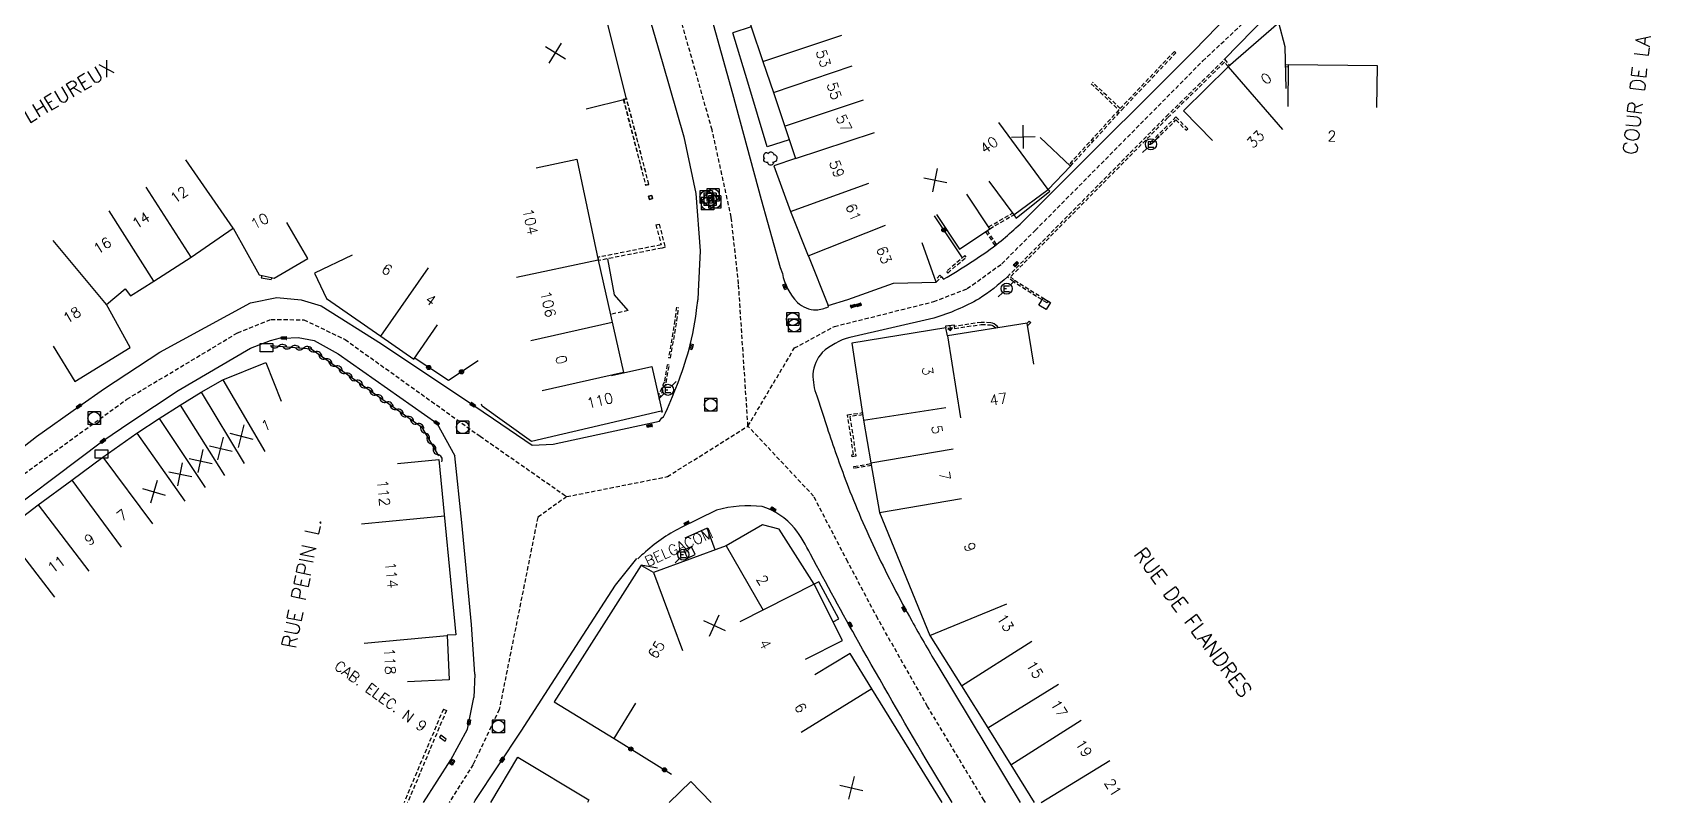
# Model space of a CAD drawing. Header units: millimetres. Extents: x 114000 to 115000, y 122000 to 123000.
# Drawn here: x 114135.5 to 114330.6, y 122000 to 122092.6 of the extents above; entities that cross this region are included whole.
import ezdxf
from ezdxf.enums import TextEntityAlignment as Align

# ---------------------------------------------------------------- set-up
doc = ezdxf.new("R2010")
doc.units = ezdxf.units.MM
doc.linetypes.add('DASHED', pattern=[0.75, 0.5, -0.25])
doc.layers.get('0').update_dxf_attribs({"linetype": 'CONTINUOUS'})
for name, color, linetype in [('W0001', 6, 'DASHED'), ('W0008', 7, 'CONTINUOUS'), ('W0100', 7, 'CONTINUOUS'), ('W0105', 7, 'CONTINUOUS'), ('W0112', 1, 'DASHED'), ('W0300', 7, 'CONTINUOUS'), ('W0310', 3, 'CONTINUOUS'), ('W0322', 7, 'CONTINUOUS'), ('W0334', 7, 'CONTINUOUS'), ('W0400', 7, 'CONTINUOUS'), ('W0420', 7, 'CONTINUOUS'), ('W0471', 7, 'CONTINUOUS'), ('W0984', 7, 'CONTINUOUS'), ('W0989', 7, 'CONTINUOUS'), ('W0991', 7, 'CONTINUOUS'), ('W1102', 7, 'CONTINUOUS'), ('W1471', 7, 'CONTINUOUS')]:
    doc.layers.add(name, color=color, linetype=linetype)
doc.styles.get("Standard").update_dxf_attribs({"font": 'romans.shx', "width": 0.85})

# ---------------------------------------------------------------- blocks, each defined once
blk = doc.blocks.new('T400')
for p, q in [((-0.15, 0.3), (0.15, 0.3)), ((-0.15, -0.25), (-0.15, 0.3)), ((-0.15, 0.15), (0.15, 0.15)), ((-0.15, 0), (0.15, 0)), ((0.15, 0.3), (0.15, -0.25)), ((-0.15, -0.15), (0.15, -0.15)), ((-0.15, -0.25), (-0.15, -0.3)), ((-0.15, -0.3), (0.15, -0.3)), ((0.15, -0.3), (0.15, -0.25))]:
    blk.add_line(p, q)
blk = doc.blocks.new('T471')
for p, q in [((-0.333334, 0.333334), (-0.333334, -0.333334)), ((-0.333334, 0.333334), (0.333334, 0.333334)), ((-0.333334, 0), (0, 0)), ((0.500001, 0.500001), (1.000002, 1.000002)), ((-0.500001, -0.500001), (-1.000002, -1.000002)), ((-0.333334, -0.333334), (0.333334, -0.333334))]:
    blk.add_line(p, q)
blk.add_ellipse((0, 0), major_axis=(0.471405, 0.471405), ratio=1, start_param=5.4977871438, end_param=11.780972451)
blk = doc.blocks.new('T420')
for p, q in [((0.75, 0.75), (-0.75, 0.75)), ((-0.75, 0.75), (-0.75, -0.75)), ((0.75, 0.75), (0.75, -0.75)), ((0.75, -0.75), (-0.75, -0.75))]:
    blk.add_line(p, q)
blk.add_ellipse((0, 0), major_axis=(-0.53, 0.53), ratio=1, start_param=3.926991, end_param=10.210176)
blk = doc.blocks.new('t112o')
at = {"color": 0, "linetype": 'Continuous'}
for p, q in [((-0.5, 0.5), (0.5, 0.5)), ((-0.5, -0.5), (-0.5, 0.5)), ((0.5, 0.5), (0.5, -0.5)), ((0.5, -0.5), (-0.5, -0.5))]:
    blk.add_line(p, q, dxfattribs=at)
blk = doc.blocks.new('t322o')
at = {"color": 0, "linetype": 'Continuous'}
for radius in [0.25, 0.15]:
    blk.add_circle((0, 0), radius, dxfattribs=at)
blk = doc.blocks.new('t991o')
at = {"color": 0, "linetype": 'Continuous'}
for p, q in [((-1, 1), (1, -1)), ((-1, -1), (1, 1))]:
    blk.add_line(p, q, dxfattribs=at)
blk = doc.blocks.new('T1471')
at = {"color": 0, "linetype": 'Continuous', "flags": 128}
blk.add_lwpolyline([(-0.75, -0.5), (-0.75, 0.5), (0.75, 0.5), (0.75, -0.5), (-0.75, -0.5)], dxfattribs=at)
blk = doc.blocks.new('t310o')
at = {"color": 0, "linetype": 'Continuous'}
for centre, start, end in [((-0.5, 0.38), 216.8699, 323.1304), ((0.5, -0.37), 36.8699, 143.1303)]:
    blk.add_arc(centre, 0.625, start, end, dxfattribs=at)
blk = doc.blocks.new('T300')
for p, q in [((-0.8, 0.51), (-0.86, 0.34)), ((-0.86, 0.34), (-0.86, 0.17)), ((-0.86, 0.17), (-0.74, 0.06)), ((-0.69, 0.63), (-0.8, 0.51)), ((-0.8, -0.06), (-0.74, 0.06)), ((-0.74, 0.06), (-0.69, 0.11)), ((-0.57, 0.69), (-0.69, 0.63)), ((-0.46, 0.69), (-0.57, 0.69)), ((-0.29, 0.63), (-0.46, 0.69)), ((-0.29, 0.63), (-0.17, 0.74)), ((-0.23, 0.57), (-0.29, 0.63)), ((-0.17, 0.74), (-0.06, 0.8)), ((-0.06, 0.8), (0.06, 0.8)), ((0.06, 0.8), (0.23, 0.74)), ((0.23, 0.74), (0.34, 0.63)), ((0.34, 0.63), (0.4, 0.51)), ((0.46, 0.46), (0.34, 0.46)), ((0.4, 0.51), (0.4, 0.46)), ((0.57, 0.4), (0.46, 0.46)), ((0.57, 0.4), (0.69, 0.29)), ((0.69, 0.29), (0.74, 0.17)), ((0.74, 0.06), (0.69, -0.17)), ((0.74, 0.17), (0.74, 0.06)), ((-0.8, -0.17), (-0.8, -0.06)), ((-0.8, -0.23), (-0.8, -0.17)), ((-0.74, -0.34), (-0.8, -0.23)), ((-0.69, -0.4), (-0.74, -0.34)), ((-0.51, -0.46), (-0.69, -0.4)), ((-0.4, -0.46), (-0.51, -0.46)), ((-0.4, -0.46), (-0.34, -0.46)), ((-0.34, -0.46), (-0.34, -0.4)), ((-0.34, -0.51), (-0.34, -0.46)), ((-0.29, -0.63), (-0.34, -0.51)), ((-0.17, -0.74), (-0.29, -0.63)), ((-0.06, -0.8), (-0.17, -0.74)), ((0.06, -0.8), (-0.06, -0.8)), ((0.17, -0.74), (0.06, -0.8)), ((0.23, -0.69), (0.17, -0.74)), ((0.29, -0.46), (0.23, -0.46)), ((0.29, -0.63), (0.23, -0.69)), ((0.46, -0.4), (0.29, -0.46)), ((0.34, -0.51), (0.29, -0.63)), ((0.34, -0.51), (0.34, -0.46)), ((0.57, -0.34), (0.46, -0.4)), ((0.63, -0.29), (0.57, -0.34)), ((0.69, -0.17), (0.63, -0.29))]:
    blk.add_line(p, q)

msp = doc.modelspace()

# ---------------------------------------------------------------- linework, layer by layer
at = {"layer": 'W0001'}
for p, q in [((114189.22, 122044.04), (114199.63, 122036.77)), ((114199.63, 122036.77), (114211.92, 122039.22))]:
    msp.add_line(p, q, dxfattribs=at)
for points in [[(114220.26, 122062.36), (114219.39, 122070.34), (114217.09, 122080.87), (114209.52, 122107.63), (114205.4, 122120.17), (114200.28, 122133.06), (114199.8, 122144.04), (114195.9, 122154.36), (114187.7, 122175.25), (114175.19, 122207), (114163.23, 122237.48), (114157.21, 122253.26)], [(114211.72, 122039.18), (114221.4, 122045.25), (114226.97, 122054.64), (114231.77, 122057.23), (114243.71, 122060.21), (114247.73, 122061.77), (114251.88, 122064.76), (114255.9, 122068.78), (114276.02, 122089.14), (114284.19, 122096.8), (114287.18, 122100.17), (114290.03, 122104.45), (114293.15, 122110.94), (114298.86, 122124.3), (114307.55, 122141.55), (114308.2, 122158.68), (114317.68, 122178.14), (114327.41, 122189.55), (114335.45, 122197.73)], [(114249.91, 122000), (114249.75, 122000.24), (114242.97, 122011.54), (114236.98, 122022.11), (114233.38, 122028.94), (114229.28, 122036.82), (114221.4, 122045.25), (114220.26, 122062.36)], [(114112.01, 122017.8), (114113.83, 122021.75), (114124.5, 122031.59), (114133.24, 122038.63), (114146.8, 122048.49), (114160.11, 122056.47), (114164.12, 122058.07), (114168.05, 122058.03), (114173, 122055.66), (114189.22, 122044.04)], [(114199.63, 122036.77), (114196.15, 122034.28), (114191.52, 122011.18), (114188.38, 122004.57), (114185.5, 122000)]]:
    msp.add_lwpolyline(points, dxfattribs=at)
at = {"layer": 'W0008'}
for p, q in [((114188.6, 122015.41), (114188.47, 122012.64)), ((114194.15, 122008.56), (114199.03, 122016.14))]:
    msp.add_line(p, q, dxfattribs=at)
for points in [[(114161.04, 122254), (114160.51, 122254.73), (114159.85, 122254.78), (114159.38, 122254.63), (114163.07, 122244.71), (114168.21, 122231.74), (114169.64, 122227.99), (114184.44, 122190.44), (114201.32, 122147.46), (114202.69, 122143.27), (114204.86, 122136.54), (114206.91, 122129.79), (114209.77, 122120.18), (114212.12, 122112.12), (114213.6, 122106.93), (114214.99, 122101.66), (114219.53, 122085.25), (114223, 122072.5), (114225.25, 122064.32)], [(114165.85, 122164.94), (114170.18, 122161.37), (114174.75, 122157.32), (114178.33, 122154.01), (114180.35, 122151.84), (114182.91, 122148.86), (114183.39, 122148.3), (114187.27, 122143.11), (114190.85, 122138.22), (114194.76, 122132.18), (114199.68, 122122.79), (114203.35, 122114.5), (114205.15, 122109.21), (114206.42, 122104.94), (114207.91, 122099.99), (114211.16, 122088.79), (114213.69, 122080.03), (114215.15, 122073.2), (114215.67, 122066.32), (114215.41, 122061.43), (114215.39, 122060.44)], [(114125.95, 122036.18), (114135.94, 122044), (114141.03, 122047.62), (114144.12, 122049.76), (114150.77, 122054.12), (114161.66, 122060.08), (114164.82, 122060.71), (114167.72, 122060.42), (114170.15, 122059.7), (114177.4, 122055.15), (114188.34, 122047.81), (114190.85, 122046.12)], [(114117.44, 122016.74), (114117.05, 122016.95), (114116.58, 122017.2), (114116.07, 122018.02), (114115.82, 122019.09), (114116.01, 122019.96), (114116.49, 122020.66), (114128.04, 122031.42), (114129.44, 122032.56), (114143.93, 122043.47), (114147.27, 122045.76), (114152.98, 122049.54), (114161.63, 122054.6), (114164.07, 122055.55), (114165.27, 122055.85), (114165.67, 122055.83), (114167.36, 122055.9), (114169.29, 122055.55), (114172.17, 122053.95), (114184.03, 122045.61), (114186.18, 122041.68)], [(114190.85, 122046.12), (114195.49, 122042.97), (114198.01, 122043.09), (114210.78, 122045.85), (114211.07, 122046.26)], [(114188.6, 122015.41), (114188.2, 122021.39), (114187.04, 122033.68), (114186.18, 122041.68)], [(114199.03, 122016.14), (114205.49, 122026.12), (114208.03, 122029.32)], [(114182.41, 122000), (114185.72, 122005.12), (114187.72, 122008.8), (114188.47, 122012.64)], [(114188.5, 122000), (114188.63, 122000.24), (114194.15, 122008.56)]]:
    msp.add_lwpolyline(points, dxfattribs=at)
at = {"layer": 'W0008', "flags": 128}
for points in [[(114244.63, 122063.2), (114244.89, 122062.92, 0.0317), (114251.26, 122067.09, 0.0295), (114255.3, 122070.73), (114258.01, 122073.44), (114274.97, 122090.4), (114283.37, 122099.04, 0.0386), (114286.81, 122103.15, 0.0339), (114289.6, 122107.78, 0.017474), (114292.9, 122114.88)], [(114294.32, 122109.72, -0.0135), (114292.09, 122105.24, -0.0396), (114289.2, 122100.73, -0.0187), (114286.79, 122097.89, -0.0108), (114283.74, 122094.6), (114278.64, 122089.34)], [(114225.25, 122064.32), (114225.53, 122063.6, 0.1457), (114227.33, 122060.12, 0.1858), (114229.59, 122059.22, 0.0764), (114231.05, 122059.58), (114231.01, 122059.73)], [(114252.55, 122063.18, -0.039651), (114249.17, 122060.56, -0.0549), (114243.73, 122058.23), (114233.63, 122055.91, 0.1189), (114230.32, 122054.09, 0.1653), (114229.19, 122051.51, 0.0904), (114229.65, 122048.88), (114230.89, 122045.07, 0.0083), (114233.23, 122038.48, 0.0198), (114236.87, 122029.98, 0.0156), (114241.06, 122021.85, 0.009), (114244.07, 122016.64), (114254.08, 122000, -0.0147)], [(114211.07, 122046.26), (114211.27, 122046.38, 0.0392), (114214.3, 122054.34, 0.0316), (114215.31, 122059.82, 0.000689), (114215.39, 122060.44)], [(114245.92, 122000), (114242.81, 122005.16, -0.0044), (114234.71, 122019.22, -0.0033), (114228.89, 122029.84, 0.056), (114226.99, 122032.98, 0.1467), (114223.11, 122035.57, 0.0904), (114217.62, 122035.16), (114213.31, 122033.03, 0.0662), (114208.84, 122029.91, 0.016626), (114208.15, 122029.29, 0.016626)]]:
    msp.add_lwpolyline(points, format="xyb", dxfattribs=at)
at = {"layer": 'W0100'}
msp.add_line((114243.99, 122062.57), (114242.3, 122067.28), dxfattribs=at)
for points in [[(114201.95, 122083.39), (114206.8, 122084.6), (114203.23, 122098.86), (114201.55, 122104.63), (114200.05, 122109.42), (114198.51, 122114.81), (114194.79, 122124.1), (114192.94, 122128.77), (114188.29, 122126.93)], [(114220.12, 122105.79), (114218.73, 122105.58), (114219.32, 122102.22), (114220.55, 122097.78), (114221.8, 122093.24), (114223.19, 122089.08), (114224.45, 122085.36), (114227.09, 122077.4)], [(114195.94, 122076.29), (114200.84, 122077.33), (114203.4, 122065.2), (114206.43, 122051.7)], [(114227.09, 122077.4), (114224.5, 122076.54), (114226.49, 122071.04), (114228.62, 122065.71)], [(114137.93, 122054.86), (114140.55, 122050.6), (114147.21, 122054.71), (114144.36, 122059.87), (114146.59, 122061.73), (114147.24, 122060.9), (114150.02, 122062.66), (114154.53, 122065.55), (114159.57, 122069.05), (114162.7, 122063.43), (114164.48, 122063.05), (114168.52, 122065.38), (114166.02, 122069.72)], [(114173.84, 122065.79), (114169.32, 122063.64), (114170.77, 122060.6), (114177.3, 122056.05), (114181.26, 122053.3), (114184.12, 122057.41)], [(114245.65, 122057.32), (114245.74, 122056.73), (114245.98, 122057.05), (114245.42, 122056.97), (114245.74, 122056.73)], [(114122.42, 122018.22), (114119.03, 122021.9), (114121.39, 122024.07), (114124.48, 122026.87), (114127.98, 122029.54), (114132.03, 122032.63), (114136.15, 122035.78), (114140.19, 122038.75), (114143.92, 122041.52), (114148, 122044.4), (114150.66, 122046.18), (114153.19, 122047.78), (114155.71, 122049.31), (114158.31, 122050.83), (114163.49, 122052.9), (114165.35, 122048.26)], [(114204.99, 122051.32), (114209.87, 122052.4), (114211.08, 122046.94), (114211.01, 122046.93)], [(114210.99, 122047.03), (114195.4, 122043.39), (114189.46, 122047.63), (114189.4, 122047.87)], [(114179.3, 122040.77), (114184.28, 122041.25), (114186.32, 122020.16), (114185.25, 122020.12), (114185.51, 122014.75), (114180.51, 122014.52)], [(114210.52, 122028.19), (114208.57, 122028.55), (114198.11, 122012.09), (114198.13, 122012.09), (114205.32, 122007.7), (114207.93, 122011.96)], [(114184.36, 122007.84), (114185.03, 122007.36), (114185.15, 122007.63), (114184.49, 122008.11), (114184.36, 122007.84)], [(114190.5, 122000), (114193.77, 122005.46), (114202.3, 122000.31), (114202.12, 122000)], [(114211.93, 122000), (114214.55, 122002.53), (114216.99, 122000)]]:
    msp.add_lwpolyline(points, dxfattribs=at)
at = {"layer": 'W0100', "flags": 128}
for points in [[(114286.04, 122085.84), (114285.92, 122090.84), (114285.17, 122093.73), (114279.07, 122088.45), (114273.69, 122083.13), (114277.2, 122079.57)], [(114296.93, 122083.54), (114297, 122088.54), (114286.29, 122088.68), (114286.22, 122083.68)], [(114250.34, 122074.68), (114253.31, 122070.65), (114257.46, 122073.71), (114260.12, 122076.51), (114256.49, 122079.95)], [(114244.02, 122070.68), (114246.8, 122066.52), (114250.45, 122068.97), (114247.67, 122073.12)], [(114228.67, 122065.67), (114231.01, 122059.73), (114233.4, 122060.46), (114238.89, 122062.43), (114243.99, 122062.57)], [(114255.72, 122052.69), (114254.94, 122057.62), (114245.38, 122056.12), (114245.17, 122057.05), (114233.86, 122055.2), (114235.29, 122045.96), (114236.17, 122040.82), (114237.18, 122034.88), (114243.22, 122020.09), (114247.05, 122014.04), (114250.19, 122008.97), (114252.98, 122004.55), (114255.77, 122000)], [(114246.21, 122057.23), (114246.19, 122057.4), (114245.12, 122057.25), (114245.15, 122057.05)], [(114228.31, 122017.22), (114232.77, 122019.49), (114229.33, 122026.25), (114225.14, 122032.85), (114223.15, 122033.39), (114218.76, 122030.85), (114210.06, 122027.64), (114208.66, 122028.46), (114208.63, 122028.41)], [(114244.73, 122000), (114236.27, 122013.67), (114233.69, 122017.93), (114229.41, 122015.34)]]:
    msp.add_lwpolyline(points, dxfattribs=at)
at = {"layer": 'W0100'}
msp.add_lwpolyline([(114215.06, 122029.8), (114214.63, 122030.75), (114213.71, 122030.33), (114214.13, 122029.38)], close=True, dxfattribs=at)
at = {"layer": 'W0105'}
for p, q in [((114221.79, 122093.25), (114219.59, 122092.51)), ((114226.35, 122079.68), (114223.72, 122078.8)), ((114163, 122063.36), (114162.94, 122063.09)), ((114162.94, 122063.09), (114164.15, 122062.88)), ((114164.2, 122063.11), (114164.15, 122062.88))]:
    msp.add_line(p, q, dxfattribs=at)
for points in [[(114223.72, 122078.8), (114221.39, 122086.6), (114219.59, 122092.51)], [(114204.51, 122065.35), (114205.34, 122061.03), (114206.96, 122059.13)]]:
    msp.add_lwpolyline(points, dxfattribs=at)
at = {"layer": 'W0112'}
for p, q in [((114286.29, 122088.65), (114285.97, 122088.67)), ((114286.28, 122088.4), (114285.98, 122088.42)), ((114206.81, 122084.6), (114206.42, 122084.5)), ((114206.85, 122084.6), (114206.47, 122084.5)), ((114209.49, 122074.31), (114206.81, 122084.6)), ((114209.49, 122074.32), (114206.85, 122084.6)), ((114209.85, 122072.98), (114209.46, 122072.87)), ((114209.84, 122072.97), (114209.95, 122072.59)), ((114209.95, 122072.59), (114209.85, 122072.98)), ((114209.95, 122072.59), (114209.57, 122072.48)), ((114210.34, 122069.44), (114210.73, 122069.54)), ((114250.3, 122069.19), (114253.16, 122070.86)), ((114250.45, 122068.97), (114253.31, 122070.65)), ((114203.35, 122065.53), (114203.43, 122065.14)), ((114207.01, 122059.14), (114204.87, 122058.67)), ((114184.81, 122011.24), (114180.09, 122000)), ((114185.18, 122011.08), (114180.52, 122000)), ((114184.81, 122011.24), (114185.18, 122011.08))]:
    msp.add_line(p, q, dxfattribs=at)
for points in [[(114279.07, 122088.46), (114278.62, 122088.98), (114271.8, 122082.29), (114252.92, 122063.2), (114253.42, 122062.79), (114257.45, 122060.26), (114257.32, 122060.05), (114253.27, 122062.59), (114252.55, 122063.18), (114271.63, 122082.47), (114278.64, 122089.34), (114279.26, 122088.62)], [(114260.12, 122076.51), (114266.29, 122083.26), (114272.79, 122090.12), (114272.61, 122090.29), (114266.11, 122083.43), (114262.78, 122086.59)], [(114262.61, 122086.41), (114265.94, 122083.25), (114259.94, 122076.68)], [(114206.42, 122084.5), (114209.1, 122074.21), (114209.49, 122074.31)], [(114206.47, 122084.5), (114209.1, 122074.22), (114209.49, 122074.32)], [(114209.57, 122072.48), (114209.46, 122072.87), (114209.84, 122072.97)], [(114209.46, 122072.87), (114209.56, 122072.49), (114209.95, 122072.59)], [(114210.34, 122069.44), (114210.96, 122067.03), (114203.35, 122065.53)], [(114210.73, 122069.54), (114211.45, 122066.75), (114211.08, 122066.65), (114203.43, 122065.14)], [(114249.93, 122068.62), (114251.05, 122066.95), (114251.26, 122067.09), (114250.14, 122068.76)], [(114243.99, 122062.57), (114244.63, 122063.2), (114244.46, 122063.38), (114243.89, 122062.83)], [(114212.81, 122059.55), (114212.62, 122057.97), (114211.86, 122053.48), (114212.1, 122053.44), (114212.86, 122057.93), (114213.06, 122059.52)], [(114251.5, 122057.08), (114251.32, 122057.25), (114251.15, 122057.4), (114250.96, 122057.53), (114250.76, 122057.62), (114250.55, 122057.66), (114249.41, 122057.72), (114246.18, 122057.23), (114246.22, 122056.98), (114249.42, 122057.47), (114250.52, 122057.41), (114250.69, 122057.38), (114250.84, 122057.31), (114250.99, 122057.2), (114251.16, 122057.06), (114251.19, 122057.03)], [(114254.94, 122057.62), (114255.17, 122057.87), (114255.35, 122057.69), (114254.98, 122057.33)], [(114210.74, 122048.5), (114211.57, 122050.46), (114211.94, 122052.59), (114211.69, 122052.63), (114211.33, 122050.53), (114210.64, 122048.92)], [(114235.19, 122046.62), (114233.64, 122046.38), (114234.36, 122041.65), (114233.93, 122041.55), (114233.87, 122041.8), (114234.08, 122041.84), (114233.35, 122046.59), (114235.15, 122046.87)], [(114236.23, 122040.5), (114234.17, 122040.16), (114234.13, 122040.4), (114236.18, 122040.75)]]:
    msp.add_lwpolyline(points, dxfattribs=at)
for points in [[(114269.89, 122079.16), (114272.8, 122082.05), (114274.03, 122080.81), (114274.21, 122080.99), (114272.8, 122082.41), (114269.72, 122079.33)], [(114247.44, 122065.74), (114245.23, 122063.84), (114245.39, 122063.65), (114247.61, 122065.55)]]:
    msp.add_lwpolyline(points, close=True, dxfattribs=at)
at = {"layer": 'W0310'}
msp.add_lwpolyline([(114164.04, 122054.93), (114168.92, 122054.54), (114182.18, 122045.15), (114184.22, 122041.66)], dxfattribs=at)
at = {"layer": 'W0322'}
for p, q in [((114247.16, 122065.49), (114243.79, 122070.52)), ((114205.32, 122007.7), (114212.22, 122003.4))]:
    msp.add_line(p, q, dxfattribs=at)
msp.add_lwpolyline([(114188.98, 122053.1), (114185.42, 122050.72), (114181.43, 122053.37)], dxfattribs=at)
at = {"layer": 'W0334', "flags": 128}
for points in [[(114253.31, 122070.65), (114253.61, 122070.26), (114257.65, 122073.49), (114257.46, 122073.71)], [(114217.46, 122030.37), (114216.5, 122032.97), (114213.82, 122031.76)], [(114231.62, 122021.74), (114232.32, 122022.09), (114229.89, 122026.51), (114229.34, 122026.23)]]:
    msp.add_lwpolyline(points, dxfattribs=at)
at = {"layer": 'W1102'}
for p, q in [((114223.19, 122089.08), (114232.68, 122092.24)), ((114224.45, 122085.36), (114233.92, 122088.54)), ((114279.07, 122088.45), (114285.61, 122080.89)), ((114225.8, 122081.3), (114235.29, 122084.45)), ((114257.46, 122073.71), (114251.54, 122081.76)), ((114227.09, 122077.4), (114236.58, 122080.56)), ((114159.57, 122069.05), (114153.88, 122077.27)), ((114154.53, 122065.55), (114149.13, 122073.97)), ((114226.49, 122071.04), (114235.9, 122074.45)), ((114150.02, 122062.66), (114144.68, 122071.11)), ((114228.62, 122065.71), (114237.91, 122069.41)), ((114144.36, 122059.87), (114137.95, 122067.54)), ((114203.4, 122065.2), (114193.61, 122063.13)), ((114177.3, 122056.05), (114183.01, 122064.26)), ((114205.09, 122057.69), (114195.33, 122055.49)), ((114245.38, 122056.12), (114246.93, 122046.24)), ((114206.43, 122051.7), (114196.68, 122049.5)), ((114158.31, 122050.83), (114163.37, 122042.2)), ((114153.19, 122047.78), (114158.54, 122039.33)), ((114155.71, 122049.31), (114160.9, 122040.76)), ((114150.66, 122046.18), (114156.2, 122037.85)), ((114235.29, 122045.96), (114245.17, 122047.49)), ((114148, 122044.4), (114153.77, 122036.23)), ((114236.17, 122040.82), (114246.03, 122042.5)), ((114143.92, 122041.52), (114149.89, 122033.5)), ((114140.19, 122038.75), (114146.12, 122030.7)), ((114237.18, 122034.88), (114247.04, 122036.54)), ((114136.15, 122035.78), (114142.22, 122027.83)), ((114174.98, 122033.5), (114184.93, 122034.46)), ((114132.03, 122032.63), (114138.1, 122024.69)), ((114218.76, 122030.85), (114223.21, 122023.14)), ((114210.06, 122027.64), (114213.53, 122018.26)), ((114229.33, 122026.25), (114220.41, 122021.72)), ((114243.22, 122020.09), (114252.48, 122023.87)), ((114175.32, 122019.16), (114185.28, 122020.07)), ((114247.05, 122014.04), (114255.5, 122019.39)), ((114236.27, 122013.67), (114227.77, 122008.41)), ((114250.19, 122008.97), (114258.69, 122014.23)), ((114252.98, 122004.55), (114261.43, 122009.9)), ((114256.62, 122000), (114264.85, 122005.05))]:
    msp.add_line(p, q, dxfattribs=at)

# ---------------------------------------------------------------- block references
at = {"layer": 'W0112', "rotation": 328.5071440166996}
msp.add_blockref('t112o', (114257.03, 122059.95), dxfattribs=at)
at = {"layer": 'W0300'}
msp.add_blockref('T300', (114224.12, 122077.4), dxfattribs=at)
at = {"layer": 'W0310'}
for p, rotation in [((114165.03, 122054.85), 355.395866244667), ((114166.53, 122054.73), 355.395866244667), ((114168.02, 122054.61), 355.395866244667), ((114169.41, 122054.19), 324.701514075061), ((114170.63, 122053.32), 324.701514075061), ((114171.86, 122052.46), 324.701514075061), ((114173.08, 122051.59), 324.701514075061), ((114174.31, 122050.73), 324.701514075061), ((114175.53, 122049.86), 324.701514075061), ((114176.76, 122048.99), 324.701514075061), ((114177.98, 122048.12), 324.701514075061), ((114179.2, 122047.26), 324.701514075061), ((114180.43, 122046.39), 324.701514075061), ((114181.65, 122045.52), 324.701514075061), ((114182.61, 122044.41), 300.2891049226029), ((114183.37, 122043.12), 300.2891049226029), ((114184.12, 122041.82), 300.2891049226029)]:
    msp.add_blockref('t310o', p, dxfattribs=dict(at, rotation=rotation))
at = {"layer": 'W0322'}
for p, rotation in [((114244.93, 122068.82), 123.8211631756612), ((114183.05, 122052.3), 146.4559313843762), ((114187, 122051.78), 213.6751198489013), ((114207.33, 122006.44), 328.1223068097066), ((114211.37, 122003.93), 328.1223068097066)]:
    msp.add_blockref('t322o', p, dxfattribs=dict(at, rotation=rotation))
at = {"layer": 'W0400'}
for p, rotation in [((114253.58, 122064.73), 316.4143279017595), ((114225.84, 122062.01), 23.71976116299926), ((114234.02, 122059.68), 287.5690567834207), ((114234.7, 122059.81), 110.0284802149787), ((114165.67, 122055.83), 87.5708155314893), ((114214.6, 122054.8), 345.4947270187909), ((114141.03, 122047.62), 305.4538740937479), ((114188.34, 122047.81), 236.1660053251545), ((114184.03, 122045.61), 54.86710803020323), ((114143.93, 122043.47), 126.9511666111001), ((114209.59, 122045.28), 102.2285342206209), ((114224.45, 122035.25), 56.20855716855638), ((114214.05, 122033.57), 117.4278768823242), ((114240.14, 122023.27), 28.56190852406196), ((114233.67, 122021.4), 28.04955623697023), ((114187.89, 122009.67), 349.5894610334533), ((114185.89, 122004.83), 147.9669860112349), ((114191.88, 122005.13), 146.4657735316374)]:
    msp.add_blockref('T400', p, dxfattribs=dict(at, rotation=rotation))
at = {"layer": 'W0420'}
for p in [(114216.37, 122072.8), (114216.84, 122072.51), (114217.2, 122073.02), (114217.4, 122072.19), (114216.54, 122071.99), (114226.76, 122058.1), (114226.96, 122057.35), (114216.91, 122047.8), (114142.87, 122046.2), (114187.14, 122045.11), (114191.42, 122009.14)]:
    msp.add_blockref('T420', p, dxfattribs=at)
at = {"layer": 'W0471'}
for p in [(114269.79, 122079.13), (114252.46, 122061.77), (114211.79, 122049.61), (114213.64, 122029.8)]:
    msp.add_blockref('T471', p, dxfattribs=at)
at = {"layer": 'W0991'}
for p, rotation in [((114198.27, 122090.09), 103.6858388793499), ((114254.47, 122080.02), 46.52369879474283), ((114243.89, 122074.81), 33.82116317545641), ((114158.08, 122042.56), 31.23582673370242), ((114160.55, 122044.03), 30.35737875095232), ((114155.67, 122041.06), 32.36693324674708), ((114153.21, 122039.46), 33.66069016254028), ((114150.04, 122037.34), 298.3522560658236), ((114217.36, 122021.27), 20.29247375185719), ((114233.81, 122001.77), 301.7206857974201)]:
    msp.add_blockref('t991o', p, dxfattribs=dict(at, rotation=rotation))
at = {"layer": 'W1471'}
for p in [(114163.57, 122054.66), (114143.75, 122041.91)]:
    msp.add_blockref('T1471', p, dxfattribs=at)

# ---------------------------------------------------------------- texts
at = {"layer": 'W0984'}
for s, rotation, p in [('BELGACOM', 24.3591, (114213.08, 122030.69)), ('CAB. ELEC. N 9', 323.9829, (114177.29, 122012.79))]:
    msp.add_text(s, height=1.25, rotation=rotation, dxfattribs=at).set_placement(p, align=Align.MIDDLE)
at = {"layer": 'W0989'}
for s, rotation, p in [('COUR DE LA MONTAGNE', 83.4157, (114328.9, 122091.77)), ('AMILDE LHEUREUX', 30.9475, (114135.82, 122083.11)), ('RUE PEPIN L.', 78.6604, (114167.79, 122026.38)), ('RUE DE FLANDRES', 306.8454, (114274.87, 122021.64))]:
    msp.add_text(s, height=1.75, rotation=rotation, dxfattribs=at).set_placement(p, align=Align.MIDDLE)
at = {"layer": 'W0991'}
for s, rotation, p in [('53', 288.5774, (114230.46, 122089.45)), ('0', 40.8422, (114283.63, 122087.03)), ('55', 288.4061, (114231.76, 122085.54)), ('57', 295.6519, (114232.92, 122081.66)), ('33', 44.7192, (114282.36, 122079.75)), ('40', 36.324, (114250.35, 122079.03)), ('2', 359.2367, (114291.53, 122080.11)), ('59', 289.9385, (114232.08, 122076.17)), ('12', 34.71, (114153.07, 122073.06)), ('104', 281.9196, (114195.27, 122069.82)), ('61', 291.7341, (114234.06, 122070.96)), ('14', 32.6886, (114148.49, 122070)), ('10', 27.1237, (114162.75, 122069.9)), ('16', 32.2948, (114143.86, 122066.96)), ('63', 291.4812, (114237.75, 122065.81)), ('6', 325.1687, (114178.04, 122064.07)), ('106', 282.6852, (114197.41, 122059.91)), ('18', 31.6659, (114140.21, 122058.61)), ('4', 325.1891, (114183.28, 122060.42)), ('0', 284.2793, (114198.99, 122053.22)), ('3', 278.7832, (114242.98, 122051.88)), ('110', 13.1481, (114203.61, 122048.33)), ('47', 8.945, (114251.48, 122048.48)), ('1', 21.8316, (114163.5, 122045.37)), ('5', 279.7166, (114244.11, 122044.82)), ('112', 275.5228, (114177.64, 122037.2)), ('7', 279.5996, (114245.06, 122039.26)), ('7', 36.6458, (114146.24, 122034.52)), ('9', 36.341, (114142.32, 122031.62)), ('9', 292.2235, (114248.07, 122030.7)), ('11', 37.3547, (114138.34, 122028.64)), ('114', 275.5217, (114178.59, 122027.35)), ('2', 302.4026, (114223.16, 122026.74)), ('13', 302.355, (114252.32, 122021.61)), ('65', 57.5824, (114210.4, 122018.38)), ('4', 296.9315, (114223.47, 122019.02)), ('118', 272.7187, (114178.39, 122016.98)), ('15', 301.7612, (114255.85, 122015.98)), ('6', 301.2624, (114227.72, 122011.39)), ('17', 302.297, (114258.77, 122011.3)), ('19', 301.5182, (114261.74, 122006.53)), ('21', 301.6175, (114265.24, 122001.81))]:
    msp.add_text(s, height=1.25, rotation=rotation, dxfattribs=at).set_placement(p, align=Align.MIDDLE)

doc.saveas('drawing.dxf')
